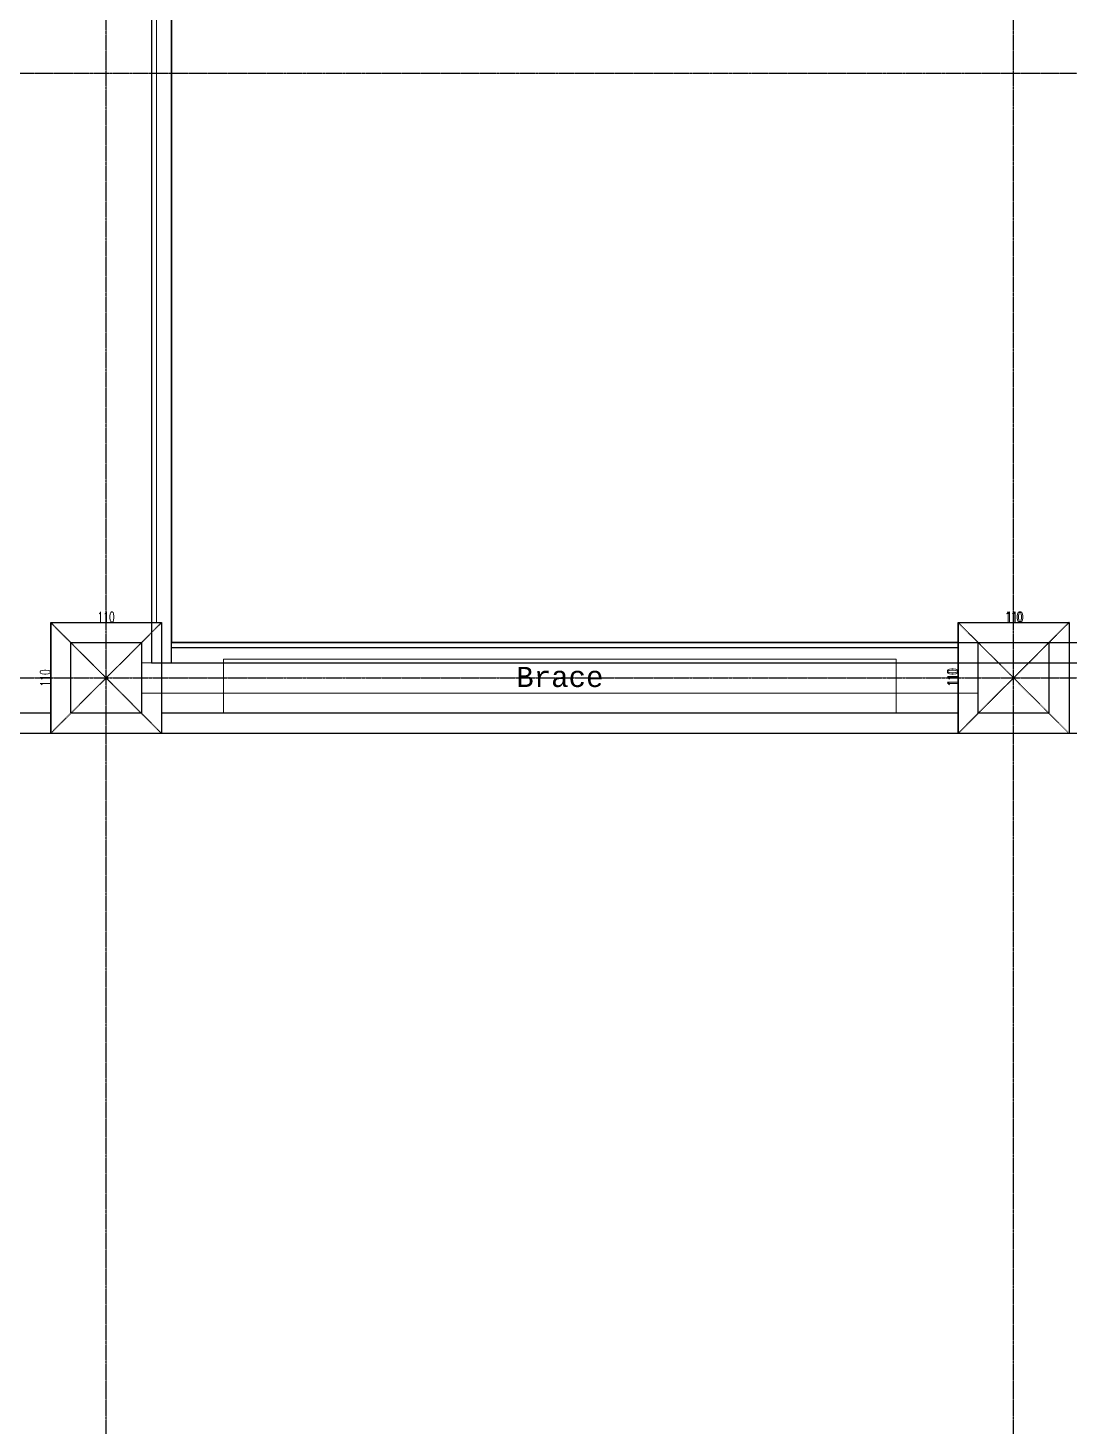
# Model space of a CAD drawing. Header units: millimetres. Extents: x -21841 to 195597, y -1659 to 112111.
# Drawn here: x 1782 to 2815, y 10808 to 12195 of the extents above; entities that cross this region are included whole.
import ezdxf
from ezdxf.enums import TextEntityAlignment as Align

# ---------------------------------------------------------------- set-up
doc = ezdxf.new("R2010")
doc.units = ezdxf.units.MM
doc.linetypes.add('X-N-FAB-L10$0$COL-CEN-LIN', pattern=[3.25, 2.5, -0.25, 0.25, -0.25])
doc.linetypes.add('X-N-FAB-L10$0$HIDDEN', pattern=[0.375, 0.25, -0.125])
for name, color, linetype in [('0-FMCS', 6, 'Continuous'), ('0-XREF', 7, 'Continuous'), ('X-N-FAB-L10$0$0-NC', 8, 'Continuous'), ('X-N-FAB-L10$0$0-ND', 8, 'Continuous'), ('X-N-FAB-L10$0$CCL', 8, 'X-N-FAB-L10$0$COL-CEN-LIN'), ('X-N-FAB-L10$0$COL', 8, 'Continuous'), ('X-N-FAB-L10$0$COL-S', 8, 'Continuous'), ('X-N-FAB-L10$0$WALL-P', 8, 'Continuous'), ('X-N-FAB-L10$0$WALL-RC', 8, 'Continuous')]:
    doc.layers.add(name, color=color, linetype=linetype)
doc.layers.add('X-N-FAB-L10$0$ARC', color=8, linetype='Continuous', lineweight=0)
doc.layers.add('X-N-FAB-L10$0$STEEL1', color=8, linetype='Continuous', lineweight=0)
doc.styles.add('X-N-FAB-L10$0$ATS', font='monotxt.shx', dxfattribs={"bigfont": 'BIGFONT.shx'})
doc.styles.add('X-N-FAB-L10$0$CHINA', font='simplex.shx', dxfattribs={"width": 0.75, "bigfont": 'chineset.shx'})
doc.styles.add('X-N-FAB-L10$0$COL-NUM', font='romanc')
doc.styles.add('X-N-FAB-L10$0$DIM', font='simplex.shx', dxfattribs={"width": 0.67, "bigfont": 'chineset.shx'})

# ---------------------------------------------------------------- blocks, each defined once
blk = doc.blocks.new('X-N-FAB-L10')
at = {"layer": 'DEFPOINTS', "color": 8, "linetype": 'X-N-FAB-L10$0$HIDDEN', "ltscale": 0.1}
for p, q in [((1915, 11605), (1805, 11495)), ((1805, 11605), (1915, 11495)), ((2815, 11605), (2705, 11495)), ((2705, 11605), (2815, 11495)), ((2815, 11605), (2705, 11495)), ((2705, 11605), (2815, 11495))]:
    blk.add_line(p, q, dxfattribs=at)
at = {"layer": 'DEFPOINTS', "color": 8}
for p, q in [((1805, 11605), (1915, 11605)), ((1805, 11605), (1805, 11495)), ((2705, 11605), (2815, 11605)), ((2705, 11605), (2705, 11495)), ((2705, 11605), (2815, 11605)), ((2705, 11605), (2705, 11495))]:
    blk.add_line(p, q, dxfattribs=at)
at = {"layer": 'X-N-FAB-L10$0$ARC', "color": 8}
for p, q in [((2725, 11565), (1895, 11565)), ((1895, 11565), (1895, 11535)), ((2643.5, 11568.5), (1976.5, 11568.5)), ((1976.5, 11568.5), (1976.5, 11515)), ((2643.5, 11515), (2643.5, 11568.5)), ((2725, 11535), (2725, 11565)), ((1895, 11535), (2725, 11535))]:
    blk.add_line(p, q, dxfattribs=at)
at = {"layer": 'X-N-FAB-L10$0$CCL', "color": 8}
for p, q in [((1860, 10600), (1860, 19760)), ((2760, 10600), (2760, 19760)), ((-720, 12150), (27370, 12150)), ((-720, 11550), (27370, 11550))]:
    blk.add_line(p, q, dxfattribs=at)
at = {"layer": 'X-N-FAB-L10$0$COL', "color": 8, "ltscale": 0.1}
for p, q in [((1805, 11605), (1915, 11605)), ((1805, 11495), (1805, 11605)), ((1915, 11605), (1915, 11495)), ((2705, 11605), (2815, 11605)), ((2705, 11495), (2705, 11605)), ((2705, 11605), (2815, 11605)), ((2705, 11495), (2705, 11605)), ((2815, 11605), (2815, 11495)), ((2815, 11605), (2815, 11495)), ((1915, 11495), (1805, 11495)), ((2815, 11495), (2705, 11495)), ((2815, 11495), (2705, 11495))]:
    blk.add_line(p, q, dxfattribs=at)
at = {"layer": 'X-N-FAB-L10$0$COL-S', "color": 8}
for p, q in [((1825, 11585), (1895, 11585)), ((1825, 11515), (1825, 11585)), ((1895, 11585), (1895, 11515)), ((2725, 11585), (2795, 11585)), ((2725, 11515), (2725, 11585)), ((2725, 11585), (2795, 11585)), ((2725, 11515), (2725, 11585)), ((2795, 11585), (2795, 11515)), ((2795, 11585), (2795, 11515)), ((1895, 11515), (1825, 11515)), ((2795, 11515), (2725, 11515)), ((2795, 11515), (2725, 11515))]:
    blk.add_line(p, q, dxfattribs=at)
at = {"layer": 'X-N-FAB-L10$0$STEEL1', "color": 8}
blk.add_line((1910, 11605), (1910, 12695), dxfattribs=at)
at = {"layer": 'X-N-FAB-L10$0$WALL-P', "color": 8}
for p, q in [((1925, 11565), (1925, 13500)), ((1925, 13385), (1925, 11585.022)), ((1925, 11585.022), (3660, 11585)), ((2705, 11585), (1925, 11585)), ((2705, 11580), (1925, 11580)), ((1905, 11565.021), (3680, 11565))]:
    blk.add_line(p, q, dxfattribs=at)
blk.add_lwpolyline([(3000, 13385), (3000, 12185), (3680, 12185), (3680, 13405), (1905, 13405), (1905, 11565.021)], dxfattribs=at)
at = {"layer": 'X-N-FAB-L10$0$WALL-RC', "color": 8}
for p, q in [((1805, 11515), (1760, 11515)), ((2705, 11515), (1915, 11515)), ((3040, 11495), (1760, 11495))]:
    blk.add_line(p, q, dxfattribs=at)
at = {"layer": 'DEFPOINTS', "color": 8, "style": 'X-N-FAB-L10$0$DIM', "width": 0.67}
blk.add_text('110', height=10, dxfattribs=at).set_placement((2752.662, 11605.5))
blk.add_text('110', height=10, rotation=90, dxfattribs=at).set_placement((2704.5, 11542.662))
at = {"layer": 'DEFPOINTS', "color": 8, "char_height": 10, "attachment_point": 5, "style": 'X-N-FAB-L10$0$DIM'}
for insert in [(1860, 11610.5), (2760, 11610.5)]:
    blk.add_mtext('\\A1;110', dxfattribs=dict(at, insert=insert))
at = {"layer": 'DEFPOINTS', "color": 8, "char_height": 10, "attachment_point": 5, "rotation": 90, "style": 'X-N-FAB-L10$0$DIM'}
for insert in [(1799.5, 11550), (2699.5, 11550)]:
    blk.add_mtext('\\A1;110', dxfattribs=dict(at, insert=insert))
at = {"layer": 'X-N-FAB-L10$0$0-NC', "color": 8, "style": 'X-N-FAB-L10$0$COL-NUM'}
for p in [(1860, 19880), (2760, 19880), (3660, 19880), (4560, 19880), (5460, 19880), (6360, 19880), (7260, 19880), (8160, 19880), (9060, 19880), (9960, 19880), (10860, 19880), (11760, 19880), (12660, 19880), (13560, 19880), (14460, 19880), (15360, 19880), (16260, 19880), (17160, 19880), (18060, 19880), (18960, 19880), (19860, 19880), (20760, 19880), (21660, 19880), (22560, 19880), (-840, 13950), (-840, 13350), (-840, 12750), (-840, 12150), (-840, 11550), (-840, 10750)]:
    blk.add_attdef('GRID-Y', text='', height=120, dxfattribs=at).set_placement(p, align=Align.MIDDLE_CENTER)
at = {"layer": 'X-N-FAB-L10$0$0-ND', "color": 8, "style": 'X-N-FAB-L10$0$CHINA'}
blk.add_attdef('NO', text='', height=33.333, dxfattribs=at).set_placement((23327.5, 11380), align=Align.MIDDLE)
at = {"layer": 'X-N-FAB-L10$0$ARC', "color": 8, "style": 'X-N-FAB-L10$0$ATS'}
blk.add_text('Brace', height=20, dxfattribs=at).set_placement((2310, 11551), align=Align.MIDDLE_CENTER)

msp = doc.modelspace()

# ---------------------------------------------------------------- block references
at = {"layer": '0-FMCS', "color": 5}
msp.add_blockref('X-N-FAB-L10', (0, 0), dxfattribs=at)
at = {"layer": '0-XREF'}
msp.add_blockref('X-N-FAB-L10', (0, 0), dxfattribs=at)

doc.saveas('drawing.dxf')
